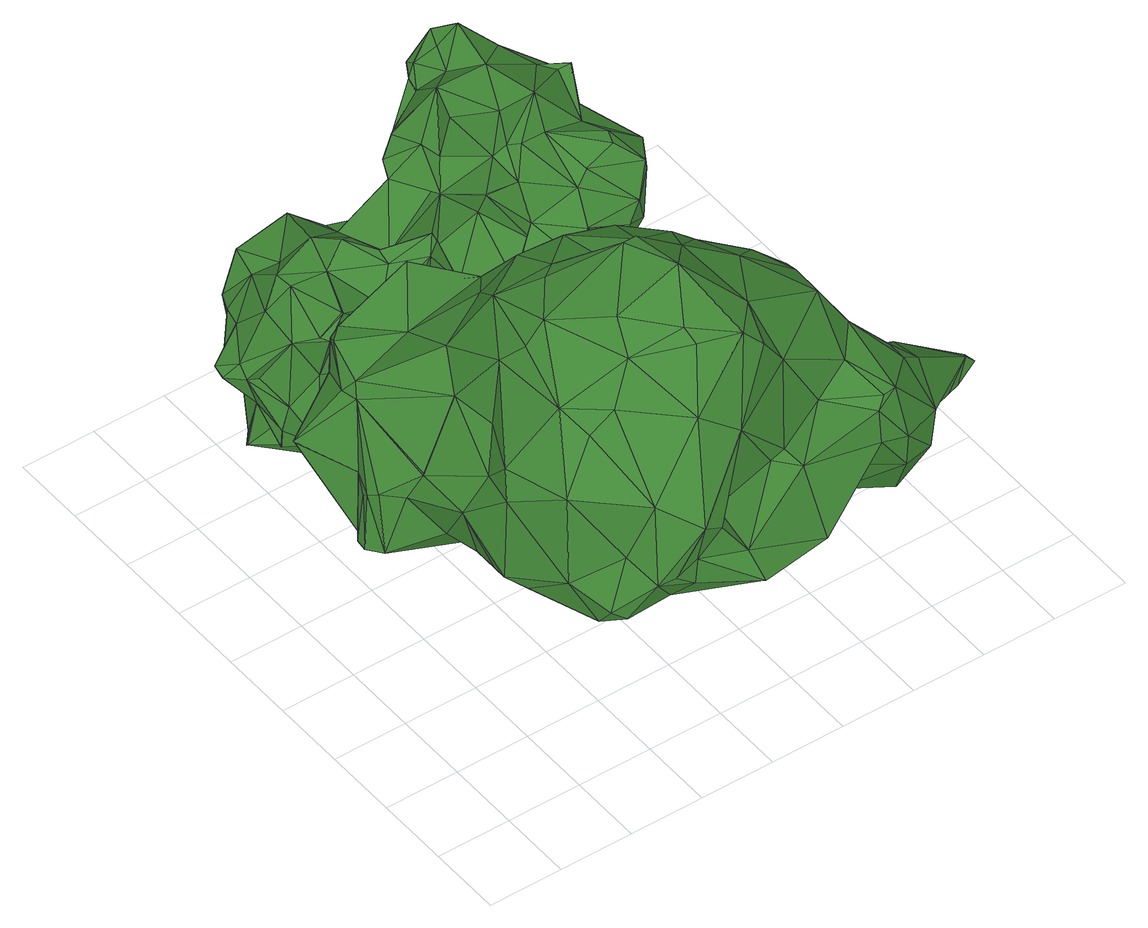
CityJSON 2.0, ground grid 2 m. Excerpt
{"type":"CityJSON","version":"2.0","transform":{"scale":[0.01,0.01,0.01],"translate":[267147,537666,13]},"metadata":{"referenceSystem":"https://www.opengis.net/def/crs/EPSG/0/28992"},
"CityObjects":{
"tree1":{"type":"SolitaryVegetationObject","attributes":{"gtid":413,"crown_width_m":11.59,"crown_median_z":17.05,"crown_r50_m":0.323,"crown_porosity":0.902,"trunk_H_m":3.82,"trunk_DBH_m":0.378,"trunk_radius_m":0.189,"trunk_base_height_m":13.23,"original_gtid":"414"},"geometry":[{"type":"Solid","lod":"3","boundaries":[[[[0,1,2]],[[3,4,5]],[[6,7,8]],[[9,8,7]],[[10,11,12]],[[13,14,15]],[[16,17,18]],[[19,2,20]],[[21,22,23]],[[24,25,26]],[[27,28,29]],[[20,30,31]],[[32,33,34]],[[35,36,37]],[[38,39,40]],[[41,18,17]],[[42,43,44]],[[45,46,47]],[[5,0,48]],[[5,4,0]],[[4,49,0]],[[50,51,52]],[[30,51,50]],[[53,54,55]],[[56,55,54]],[[54,57,58]],[[36,0,2]],[[59,60,22]],[[45,12,61]],[[62,63,64]],[[65,42,66]],[[50,37,31]],[[22,60,67]],[[68,69,70]],[[71,69,72]],[[73,74,33]],[[32,73,33]],[[75,76,77]],[[11,78,12]],[[11,79,78]],[[80,81,82]],[[83,84,7]],[[85,54,53]],[[16,18,86]],[[35,5,48]],[[87,13,15]],[[35,37,88]],[[44,89,90]],[[21,32,91]],[[19,36,2]],[[58,92,56]],[[93,32,21]],[[17,94,41]],[[95,41,94]],[[24,34,25]],[[96,97,69]],[[98,62,64]],[[68,96,69]],[[99,96,100]],[[77,101,17]],[[41,102,18]],[[103,104,105]],[[106,107,108]],[[50,88,37]],[[102,103,105]],[[50,109,88]],[[110,107,111]],[[112,113,40]],[[73,114,115]],[[74,73,116]],[[72,117,118]],[[31,37,19]],[[67,60,119]],[[30,52,51]],[[34,120,32]],[[91,32,120]],[[121,114,122]],[[50,31,30]],[[123,124,125]],[[5,109,3]],[[60,126,106]],[[90,127,128]],[[129,90,128]],[[19,37,36]],[[19,20,31]],[[56,54,58]],[[130,131,10]],[[132,10,131]],[[93,73,32]],[[123,133,124]],[[132,134,135]],[[136,38,137]],[[34,33,74]],[[25,34,74]],[[138,97,99]],[[139,97,138]],[[140,6,141]],[[140,141,108]],[[30,134,132]],[[7,84,142]],[[71,70,69]],[[143,63,62]],[[141,144,145]],[[146,147,52]],[[148,108,149]],[[121,150,151]],[[152,142,118]],[[153,152,118]],[[90,89,133]],[[110,70,71]],[[3,94,17]],[[108,145,119]],[[154,24,111]],[[54,85,57]],[[14,57,85]],[[23,22,155]],[[156,157,158]],[[22,21,91]],[[3,1,49]],[[30,135,134]],[[136,159,39]],[[45,47,12]],[[0,36,48]],[[0,49,1]],[[88,109,35]],[[106,108,60]],[[80,82,38]],[[26,68,24]],[[35,48,36]],[[20,2,160]],[[20,160,161]],[[156,150,157]],[[35,109,5]],[[59,126,60]],[[3,49,4]],[[86,8,16]],[[130,162,131]],[[130,112,162]],[[108,119,60]],[[79,11,135]],[[163,28,27]],[[135,161,79]],[[12,47,10]],[[16,75,77]],[[16,77,17]],[[34,24,154]],[[43,164,165]],[[153,118,117]],[[121,157,150]],[[166,100,26]],[[26,100,68]],[[96,68,100]],[[137,167,168]],[[139,72,97]],[[120,169,106]],[[166,81,80]],[[82,167,137]],[[82,137,38]],[[99,100,166]],[[69,97,72]],[[138,99,170]],[[162,112,125]],[[44,66,42]],[[64,28,163]],[[44,90,66]],[[42,137,43]],[[42,65,137]],[[168,167,171]],[[136,129,128]],[[66,90,129]],[[66,129,65]],[[65,129,136]],[[65,136,137]],[[87,172,13]],[[116,73,115]],[[112,123,125]],[[173,147,174]],[[146,174,147]],[[83,175,84]],[[133,127,90]],[[123,176,127]],[[64,63,28]],[[56,92,177]],[[56,177,178]],[[143,179,180]],[[104,179,143]],[[143,180,63]],[[67,145,105]],[[119,145,67]],[[89,44,165]],[[180,179,174]],[[180,181,63]],[[103,179,104]],[[103,173,179]],[[174,179,173]],[[148,182,140]],[[149,182,148]],[[106,111,107]],[[166,26,183]],[[184,185,186]],[[27,187,163]],[[87,15,172]],[[188,172,15]],[[158,187,156]],[[187,27,156]],[[24,68,189]],[[190,95,109]],[[124,133,191]],[[50,190,109]],[[132,131,29]],[[132,29,30]],[[130,10,47]],[[104,67,105]],[[74,192,25]],[[140,182,6]],[[52,30,186]],[[151,193,191]],[[11,132,135]],[[10,132,11]],[[18,194,86]],[[161,195,79]],[[76,195,161]],[[133,123,127]],[[53,196,197]],[[108,107,149]],[[143,155,104]],[[38,40,113]],[[198,199,200]],[[188,15,201]],[[133,177,92]],[[202,201,15]],[[202,15,164]],[[38,113,203]],[[102,204,147]],[[95,204,102]],[[99,97,96]],[[200,199,98]],[[205,142,152]],[[206,125,207]],[[206,207,27]],[[181,52,186]],[[153,12,78]],[[40,123,112]],[[203,208,209]],[[203,209,38]],[[95,102,41]],[[64,163,210]],[[46,208,203]],[[45,208,46]],[[72,118,84]],[[142,84,118]],[[158,163,187]],[[138,170,209]],[[149,107,211]],[[14,85,197]],[[157,210,163]],[[157,163,158]],[[74,116,13]],[[14,13,116]],[[115,114,121]],[[147,204,52]],[[164,197,196]],[[157,122,210]],[[153,117,61]],[[61,12,153]],[[75,195,76]],[[103,102,147]],[[103,147,173]],[[121,122,157]],[[89,177,133]],[[185,181,186]],[[200,122,114]],[[183,25,192]],[[73,212,114]],[[73,93,212]],[[21,212,93]],[[43,165,44]],[[200,213,122]],[[67,104,155]],[[136,39,38]],[[74,13,192]],[[14,116,57]],[[114,212,200]],[[109,95,94]],[[109,94,3]],[[62,155,143]],[[165,164,196]],[[126,59,120]],[[126,120,106]],[[70,110,189]],[[71,214,110]],[[91,59,22]],[[161,160,76]],[[82,188,201]],[[139,61,72]],[[72,61,117]],[[111,24,189]],[[111,189,110]],[[166,80,170]],[[166,170,99]],[[153,78,152]],[[80,38,170]],[[45,139,208]],[[61,139,45]],[[138,209,208]],[[139,138,208]],[[25,183,26]],[[151,150,193]],[[38,209,170]],[[91,120,59]],[[1,3,101]],[[171,167,201]],[[77,76,101]],[[160,101,76]],[[72,84,214]],[[72,214,71]],[[165,196,55]],[[82,201,167]],[[160,2,101]],[[188,81,172]],[[166,172,81]],[[146,180,174]],[[1,101,2]],[[180,146,181]],[[52,181,146]],[[78,79,205]],[[105,215,102]],[[78,205,152]],[[98,64,216]],[[210,216,64]],[[18,102,215]],[[6,8,86]],[[75,9,195]],[[127,159,128]],[[130,113,112]],[[217,113,130]],[[18,215,194]],[[145,108,141]],[[9,75,8]],[[75,16,8]],[[63,181,28]],[[181,185,28]],[[30,29,184]],[[52,204,190]],[[52,190,50]],[[98,199,62]],[[184,29,185]],[[30,184,186]],[[7,205,9]],[[195,9,205]],[[142,205,7]],[[148,140,108]],[[55,196,53]],[[145,215,105]],[[190,204,95]],[[175,211,218]],[[70,189,68]],[[165,178,89]],[[67,155,22]],[[7,6,182]],[[7,182,83]],[[121,58,57]],[[151,58,121]],[[121,57,115]],[[116,115,57]],[[188,82,81]],[[79,195,205]],[[172,166,183]],[[172,183,13]],[[145,144,215]],[[53,197,85]],[[203,113,46]],[[56,178,55]],[[217,46,113]],[[217,130,46]],[[175,218,110]],[[149,211,182]],[[17,101,3]],[[40,176,123]],[[159,40,39]],[[62,199,155]],[[23,155,199]],[[23,199,21]],[[198,21,199]],[[86,144,6]],[[156,124,219]],[[156,219,150]],[[193,150,219]],[[15,14,197]],[[15,197,164]],[[127,176,159]],[[151,191,92]],[[176,40,159]],[[136,128,159]],[[29,28,185]],[[212,21,198]],[[212,198,200]],[[151,92,58]],[[131,162,206]],[[29,131,206]],[[162,125,206]],[[29,206,27]],[[133,92,191]],[[178,177,89]],[[27,207,156]],[[183,192,13]],[[107,110,218]],[[211,107,218]],[[165,55,178]],[[202,168,171]],[[83,182,211]],[[43,137,202]],[[168,202,137]],[[164,43,202]],[[171,201,202]],[[141,6,144]],[[47,46,220]],[[175,83,211]],[[214,84,175]],[[161,221,20]],[[214,175,110]],[[130,220,46]],[[47,220,130]],[[125,124,207]],[[156,207,124]],[[111,106,169]],[[111,169,154]],[[20,221,30]],[[135,221,161]],[[30,221,135]],[[194,215,144]],[[86,194,144]],[[193,219,191]],[[191,219,124]],[[154,169,34]],[[120,34,169]],[[200,216,213]],[[98,216,200]],[[122,216,210]],[[213,216,122]],[[222,223,224]],[[222,224,225]],[[225,224,226]],[[225,226,227]],[[224,223,228]],[[224,228,226]],[[226,228,229]],[[226,229,227]],[[228,223,230]],[[228,230,229]],[[229,230,231]],[[229,231,227]],[[230,223,232]],[[230,232,231]],[[231,232,233]],[[231,233,227]],[[232,223,234]],[[232,234,233]],[[233,234,235]],[[233,235,227]],[[234,223,236]],[[234,236,235]],[[235,236,237]],[[235,237,227]],[[236,223,238]],[[236,238,237]],[[237,238,239]],[[237,239,227]],[[238,223,240]],[[238,240,239]],[[239,240,241]],[[239,241,227]],[[240,223,242]],[[240,242,241]],[[241,242,243]],[[241,243,227]],[[242,223,244]],[[242,244,243]],[[243,244,245]],[[243,245,227]],[[244,223,246]],[[244,246,245]],[[245,246,247]],[[245,247,227]],[[246,223,248]],[[246,248,247]],[[247,248,249]],[[247,249,227]],[[248,223,250]],[[248,250,249]],[[249,250,251]],[[249,251,227]],[[250,223,252]],[[250,252,251]],[[251,252,253]],[[251,253,227]],[[252,223,254]],[[252,254,253]],[[253,254,255]],[[253,255,227]],[[254,223,256]],[[254,256,255]],[[255,256,257]],[[255,257,227]],[[256,223,258]],[[256,258,257]],[[257,258,259]],[[257,259,227]],[[258,223,260]],[[258,260,259]],[[259,260,261]],[[259,261,227]],[[260,223,262]],[[260,262,261]],[[261,262,263]],[[261,263,227]],[[262,223,264]],[[262,264,263]],[[263,264,265]],[[263,265,227]],[[264,223,266]],[[264,266,265]],[[265,266,267]],[[265,267,227]],[[266,223,268]],[[266,268,267]],[[267,268,269]],[[267,269,227]],[[268,223,270]],[[268,270,269]],[[269,270,271]],[[269,271,227]],[[270,223,222]],[[270,222,271]],[[271,222,225]],[[271,225,227]]]]}]},
"tree2":{"type":"SolitaryVegetationObject","attributes":{"gtid":455,"crown_width_m":8.37,"crown_median_z":17.62,"crown_r50_m":0.304,"crown_porosity":0.909,"trunk_H_m":4.4,"trunk_DBH_m":0.292,"trunk_radius_m":0.146,"trunk_base_height_m":13.22,"original_gtid":"457"},"geometry":[{"type":"Solid","lod":"3","boundaries":[[[[272,273,274]],[[275,276,277]],[[278,279,280]],[[281,282,283]],[[284,285,286]],[[287,288,289]],[[290,291,292]],[[291,272,292]],[[293,294,278]],[[295,273,277]],[[296,297,298]],[[287,289,299]],[[300,272,274]],[[301,302,303]],[[304,289,288]],[[305,306,307]],[[308,306,305]],[[309,310,311]],[[312,313,314]],[[315,316,300]],[[317,318,319]],[[320,321,299]],[[278,294,322]],[[323,324,325]],[[326,327,286]],[[328,286,327]],[[329,330,331]],[[317,319,332]],[[293,278,280]],[[279,314,333]],[[279,333,280]],[[334,335,311]],[[336,337,338]],[[339,340,341]],[[314,342,312]],[[343,318,344]],[[345,346,347]],[[348,349,350]],[[312,351,313]],[[352,353,354]],[[278,342,279]],[[279,342,314]],[[355,312,342]],[[356,357,358]],[[320,359,321]],[[336,360,337]],[[361,337,360]],[[322,342,278]],[[313,351,362]],[[294,363,322]],[[318,343,364]],[[275,277,365]],[[366,367,368]],[[369,370,371]],[[372,354,373]],[[329,374,330]],[[375,376,377]],[[376,356,378]],[[379,308,316]],[[379,316,328]],[[380,334,381]],[[382,349,383]],[[365,384,275]],[[300,274,315]],[[300,385,272]],[[386,320,304]],[[387,388,281]],[[326,389,390]],[[326,286,389]],[[390,391,326]],[[313,392,314]],[[361,393,337]],[[394,369,371]],[[395,396,332]],[[332,396,397]],[[398,314,392]],[[286,399,389]],[[298,400,397]],[[287,401,288]],[[347,346,402]],[[362,403,313]],[[392,313,403]],[[291,404,405]],[[398,392,295]],[[277,398,295]],[[406,407,408]],[[406,408,409]],[[410,370,411]],[[410,411,406]],[[294,293,363]],[[412,302,413]],[[412,413,414]],[[394,352,415]],[[394,415,416]],[[417,418,419]],[[417,336,418]],[[420,421,422]],[[295,423,274]],[[277,339,398]],[[275,405,424]],[[425,426,427]],[[343,344,428]],[[398,333,314]],[[339,333,398]],[[296,274,423]],[[288,348,304]],[[275,384,405]],[[429,375,377]],[[430,373,431]],[[432,371,370]],[[432,394,371]],[[345,347,383]],[[433,406,411]],[[433,407,406]],[[307,434,283]],[[435,436,421]],[[386,359,320]],[[384,272,405]],[[380,437,334]],[[283,434,387]],[[393,361,420]],[[421,420,361]],[[362,438,400]],[[305,350,308]],[[328,284,286]],[[439,284,328]],[[387,281,283]],[[291,290,417]],[[404,291,417]],[[435,440,441]],[[332,319,442]],[[277,276,339]],[[349,382,350]],[[283,282,305]],[[301,443,302]],[[385,444,382]],[[422,413,420]],[[309,311,445]],[[439,328,316]],[[421,361,440]],[[421,440,435]],[[299,289,320]],[[304,320,289]],[[401,446,447]],[[376,378,377]],[[287,299,321]],[[358,335,437]],[[430,448,449]],[[335,358,450]],[[335,450,445]],[[402,417,290]],[[451,407,452]],[[403,400,297]],[[403,362,400]],[[364,453,454]],[[344,318,455]],[[421,456,422]],[[457,310,458]],[[350,459,308]],[[400,298,297]],[[348,447,349]],[[410,406,370]],[[364,422,453]],[[401,447,288]],[[460,454,331]],[[377,378,429]],[[437,429,378]],[[430,461,372]],[[448,430,431]],[[462,359,309]],[[462,321,359]],[[463,464,465]],[[308,379,327]],[[328,327,379]],[[296,298,416]],[[298,466,416]],[[448,437,381]],[[380,381,437]],[[318,317,363]],[[467,436,441]],[[429,468,375]],[[364,343,413]],[[364,413,422]],[[469,470,471]],[[472,470,469]],[[385,382,292]],[[285,284,473]],[[285,473,430]],[[282,281,388]],[[282,388,304]],[[427,474,345]],[[454,453,467]],[[436,467,453]],[[474,360,336]],[[433,446,401]],[[327,475,476]],[[450,309,445]],[[462,309,450]],[[329,331,454]],[[477,473,284]],[[420,413,302]],[[286,285,399]],[[478,396,369]],[[276,275,424]],[[405,272,291]],[[375,373,354]],[[310,323,472]],[[370,406,409]],[[409,432,370]],[[274,273,295]],[[367,366,475]],[[367,475,391]],[[459,316,308]],[[339,276,340]],[[476,366,479]],[[393,443,337]],[[354,372,352]],[[288,447,348]],[[444,385,459]],[[446,349,447]],[[446,383,349]],[[452,356,376]],[[307,479,434]],[[307,476,479]],[[454,467,374]],[[329,454,374]],[[407,451,408]],[[311,335,445]],[[334,437,335]],[[480,427,426]],[[452,376,451]],[[381,334,469]],[[290,292,382]],[[352,394,432]],[[353,451,376]],[[448,468,437]],[[468,429,437]],[[481,368,386]],[[481,366,368]],[[387,479,481]],[[366,481,479]],[[479,387,434]],[[482,428,455]],[[420,443,393]],[[302,443,420]],[[338,418,336]],[[359,386,458]],[[442,483,460]],[[359,458,310]],[[405,404,424]],[[348,282,304]],[[427,345,383]],[[365,272,384]],[[394,466,369]],[[430,473,461]],[[484,416,415]],[[412,485,463]],[[452,433,401]],[[407,433,452]],[[444,350,382]],[[459,350,444]],[[474,486,487]],[[474,427,486]],[[360,487,441]],[[449,488,399]],[[489,488,449]],[[457,367,490]],[[491,483,442]],[[368,367,458]],[[368,458,386]],[[311,472,334]],[[285,492,399]],[[404,417,419]],[[276,419,493]],[[301,493,419]],[[439,316,315]],[[450,357,462]],[[362,351,438]],[[397,494,332]],[[438,494,397]],[[425,383,426]],[[276,495,340]],[[341,340,495]],[[383,347,382]],[[324,490,496]],[[283,305,307]],[[354,376,375]],[[353,376,354]],[[457,458,367]],[[322,363,494]],[[484,415,372]],[[497,287,357]],[[497,357,356]],[[385,316,459]],[[300,316,385]],[[339,341,333]],[[351,312,438]],[[355,438,312]],[[465,333,341]],[[465,341,303]],[[370,396,395]],[[397,400,438]],[[302,463,303]],[[412,463,302]],[[297,296,423]],[[274,498,315]],[[348,350,282]],[[350,305,282]],[[466,394,416]],[[344,455,428]],[[442,395,332]],[[370,395,442]],[[370,331,411]],[[330,411,331]],[[327,326,475]],[[352,432,409]],[[466,298,397]],[[315,498,439]],[[484,439,498]],[[484,498,416]],[[385,292,272]],[[449,381,469]],[[449,448,381]],[[457,323,310]],[[455,318,363]],[[370,460,331]],[[476,475,366]],[[460,370,442]],[[478,466,397]],[[358,378,356]],[[360,474,487]],[[499,304,388]],[[499,388,387]],[[374,467,441]],[[427,487,486]],[[372,415,352]],[[274,296,500]],[[372,461,484]],[[389,496,390]],[[441,440,360]],[[409,353,352]],[[408,353,409]],[[364,454,491]],[[364,491,318]],[[319,491,442]],[[318,491,319]],[[330,480,426]],[[303,463,465]],[[341,493,303]],[[374,427,480]],[[455,363,293]],[[374,441,487]],[[374,487,427]],[[272,365,273]],[[482,455,293]],[[482,293,280]],[[280,333,464]],[[495,276,493]],[[495,493,341]],[[359,310,309]],[[436,456,421]],[[297,423,403]],[[332,494,317]],[[463,280,464]],[[465,464,333]],[[501,426,383]],[[392,423,295]],[[403,423,392]],[[342,494,355]],[[355,494,438]],[[322,494,342]],[[408,451,353]],[[437,378,358]],[[343,428,485]],[[330,374,480]],[[411,426,433]],[[501,433,426]],[[411,330,426]],[[453,456,436]],[[453,422,456]],[[361,360,440]],[[425,427,383]],[[439,484,477]],[[439,477,284]],[[441,436,435]],[[470,502,471]],[[307,306,476]],[[308,476,306]],[[476,308,327]],[[414,413,343]],[[412,414,343]],[[343,485,412]],[[317,494,363]],[[457,490,323]],[[324,323,490]],[[469,334,472]],[[469,471,502]],[[276,424,419]],[[404,419,424]],[[303,493,301]],[[311,310,472]],[[452,497,356]],[[372,373,430]],[[375,468,373]],[[468,431,373]],[[401,497,452]],[[287,497,401]],[[399,488,496]],[[324,496,488]],[[321,357,287]],[[462,357,321]],[[450,358,357]],[[496,490,391]],[[367,391,490]],[[391,475,326]],[[503,492,430]],[[503,449,492]],[[503,430,449]],[[285,430,492]],[[399,492,449]],[[478,397,396]],[[468,448,431]],[[399,496,389]],[[474,346,345]],[[496,391,390]],[[365,277,273]],[[347,290,382]],[[488,472,325]],[[290,347,402]],[[463,485,428]],[[482,463,428]],[[482,280,463]],[[337,418,338]],[[419,418,301]],[[489,472,488]],[[469,502,449]],[[449,502,470]],[[336,417,474]],[[501,383,446]],[[501,446,433]],[[481,499,387]],[[301,418,504]],[[370,369,396]],[[478,369,466]],[[301,504,443]],[[337,504,418]],[[443,504,337]],[[477,484,461]],[[386,499,481]],[[304,499,386]],[[498,274,500]],[[498,500,416]],[[416,500,296]],[[491,454,483]],[[454,460,483]],[[472,323,325]],[[489,470,472]],[[489,449,470]],[[324,488,325]],[[402,346,417]],[[417,346,474]],[[477,461,473]],[[505,506,507]],[[505,507,508]],[[508,507,509]],[[508,509,510]],[[507,506,511]],[[507,511,509]],[[509,511,512]],[[509,512,510]],[[511,506,513]],[[511,513,512]],[[512,513,514]],[[512,514,510]],[[513,506,515]],[[513,515,514]],[[514,515,516]],[[514,516,510]],[[515,506,517]],[[515,517,516]],[[516,517,518]],[[516,518,510]],[[517,506,519]],[[517,519,518]],[[518,519,520]],[[518,520,510]],[[519,506,521]],[[519,521,520]],[[520,521,522]],[[520,522,510]],[[521,506,523]],[[521,523,522]],[[522,523,524]],[[522,524,510]],[[523,506,525]],[[523,525,524]],[[524,525,526]],[[524,526,510]],[[525,506,527]],[[525,527,526]],[[526,527,528]],[[526,528,510]],[[527,506,529]],[[527,529,528]],[[528,529,530]],[[528,530,510]],[[529,506,531]],[[529,531,530]],[[530,531,532]],[[530,532,510]],[[531,506,533]],[[531,533,532]],[[532,533,534]],[[532,534,510]],[[533,506,535]],[[533,535,534]],[[534,535,536]],[[534,536,510]],[[535,506,537]],[[535,537,536]],[[536,537,538]],[[536,538,510]],[[537,506,539]],[[537,539,538]],[[538,539,540]],[[538,540,510]],[[539,506,541]],[[539,541,540]],[[540,541,542]],[[540,542,510]],[[541,506,543]],[[541,543,542]],[[542,543,544]],[[542,544,510]],[[543,506,545]],[[543,545,544]],[[544,545,546]],[[544,546,510]],[[545,506,547]],[[545,547,546]],[[546,547,548]],[[546,548,510]],[[547,506,549]],[[547,549,548]],[[548,549,550]],[[548,550,510]],[[549,506,551]],[[549,551,550]],[[550,551,552]],[[550,552,510]],[[551,506,553]],[[551,553,552]],[[552,553,554]],[[552,554,510]],[[553,506,505]],[[553,505,554]],[[554,505,508]],[[554,508,510]]]]}]}
},
"vertices":[
[1560,397,209],[1510,358,238],[1440,455,164],[1569,372,314],[1596,373,284],[1588,404,285],[933,131,513],[949,60,332],[1160,140,452],[1131,228,332],[941,604,245],[1014,478,207],[829,467,281],[365,705,614],[246,924,561],[236,906,521],[1243,149,419],[1366,211,386],[1231,181,555],[1415,550,171],[1383,522,161],[722,541,1023],[767,390,1047],[758,539,1025],[356,261,632],[311,437,620],[291,404,553],[891,844,389],[900,750,594],[990,763,352],[1197,683,234],[1428,604,197],[495,538,909],[446,541,851],[420,376,796],[1562,488,248],[1510,486,198],[1481,589,198],[394,715,130],[431,934,146],[539,918,148],[1326,280,519],[200,1040,298],[151,1030,339],[260,1098,303],[635,569,255],[539,727,296],[798,672,317],[1561,459,229],[1544,368,240],[1409,604,240],[1228,579,295],[1245,599,447],[270,1055,582],[289,1050,613],[357,1082,563],[398,1096,573],[414,951,600],[504,1079,673],[722,306,935],[849,250,891],[657,356,302],[931,637,866],[1001,717,702],[951,760,738],[249,1016,212],[285,1115,239],[919,328,888],[354,249,379],[412,211,256],[412,165,316],[446,148,292],[605,209,299],[485,719,853],[412,596,785],[1240,152,330],[1273,238,174],[1333,186,309],[932,388,295],[1056,394,198],[310,661,245],[238,716,356],[195,740,186],[733,5,362],[750,36,328],[247,1010,620],[1168,160,532],[271,692,430],[1495,540,270],[366,1118,328],[334,1144,221],[606,407,958],[531,1112,518],[575,641,920],[1388,308,463],[1351,367,479],[319,358,300],[412,324,278],[845,739,856],[303,464,290],[285,405,318],[1395,313,253],[1229,363,626],[1154,462,754],[1007,479,869],[1144,366,768],[659,166,793],[595,49,567],[765,144,710],[1465,509,316],[495,97,406],[514,135,614],[768,931,210],[559,876,182],[612,799,848],[534,835,746],[410,798,677],[673,328,350],[765,140,329],[901,240,832],[591,343,883],[583,899,719],[660,841,755],[600,1070,278],[680,1074,412],[810,955,232],[732,270,905],[492,1049,220],[346,1104,155],[311,1108,153],[778,803,216],[901,836,228],[995,630,216],[528,1092,325],[1087,609,199],[1117,508,153],[337,930,148],[189,828,180],[404,541,219],[485,389,320],[867,168,540],[906,169,553],[894,126,304],[962,591,859],[1062,251,556],[969,260,729],[1121,493,575],[1244,480,533],[676,118,539],[651,62,532],[638,1037,576],[560,1087,619],[904,213,317],[852,243,345],[448,297,754],[867,509,957],[824,1010,494],[779,907,624],[878,979,528],[431,993,170],[1312,383,215],[1193,455,146],[857,904,232],[942,929,548],[130,1007,372],[280,1076,438],[262,533,436],[168,784,181],[172,816,181],[527,308,783],[337,580,236],[187,814,319],[267,692,429],[1148,491,754],[1140,522,744],[589,81,376],[513,1025,207],[410,1102,380],[374,1101,392],[1079,531,806],[1075,610,706],[1071,684,536],[717,49,433],[329,524,520],[1062,639,399],[1070,683,532],[1153,627,435],[921,940,525],[193,764,353],[462,176,455],[1286,475,418],[561,1117,531],[384,585,609],[612,1078,561],[1193,175,557],[1140,283,207],[265,1051,481],[227,952,520],[724,642,904],[808,604,936],[721,768,872],[183,793,335],[209,864,341],[494,703,217],[1284,455,487],[1083,277,306],[895,854,302],[766,878,373],[620,579,221],[419,660,171],[843,851,683],[589,73,459],[617,672,913],[716,785,759],[553,129,323],[1159,280,607],[849,793,756],[555,843,291],[538,84,418],[684,1062,456],[673,794,404],[1284,507,224],[794,544,24],[775,545,23],[793,549,24],[776,562,406],[775,567,406],[757,563,405],[792,554,23],[773,572,405],[789,558,23],[771,576,405],[785,561,23],[767,579,405],[781,563,22],[762,581,404],[776,564,22],[758,582,404],[771,564,22],[753,582,404],[766,562,22],[748,580,404],[762,559,22],[744,577,404],[759,555,22],[741,574,404],[757,551,22],[739,569,404],[756,546,22],[738,564,404],[757,541,22],[738,559,404],[758,536,23],[740,555,404],[761,532,23],[743,551,405],[765,529,23],[746,547,405],[769,527,23],[751,545,405],[774,526,24],[756,544,406],[779,527,24],[761,545,406],[784,528,24],[765,547,406],[788,531,24],[769,549,406],[791,535,24],[773,553,406],[793,539,24],[775,558,406],
[839,1315,300],[937,1219,307],[824,1161,351],[1030,1298,235],[998,1306,326],[1015,1226,254],[1162,1052,642],[1186,1080,585],[1217,1138,616],[486,1533,205],[478,1527,302],[486,1529,205],[456,1063,247],[426,1061,238],[418,1050,167],[297,1454,542],[399,1512,436],[360,1506,437],[858,1356,354],[909,1427,304],[823,1345,318],[1111,1127,707],[1100,1093,699],[994,1139,341],[838,1033,415],[855,1003,450],[778,1033,489],[327,1492,437],[733,1291,379],[1059,1404,459],[1121,1451,625],[1139,1329,501],[399,1533,347],[492,1466,323],[426,1469,238],[451,1491,215],[471,1328,283],[142,1293,406],[181,1281,386],[101,1239,411],[1081,1001,523],[1081,1016,442],[1153,1047,472],[660,1153,303],[616,1242,308],[895,1169,756],[982,1236,815],[859,1176,765],[302,1475,396],[237,1426,453],[1018,1083,673],[153,1212,236],[131,1188,220],[131,1188,223],[391,1226,150],[438,1234,183],[528,1159,209],[705,1411,705],[663,1386,670],[726,1323,730],[846,1114,703],[1176,1189,454],[128,1184,431],[132,1215,455],[905,1519,531],[992,1544,573],[967,1563,462],[1126,1171,358],[1050,1193,433],[1123,1252,473],[1124,1022,561],[1081,1362,752],[1117,1329,740],[775,1352,485],[815,1360,475],[755,1363,443],[546,1516,394],[588,1482,405],[597,1442,333],[1046,989,475],[593,1106,618],[499,1141,621],[446,1095,554],[965,1008,573],[281,1276,605],[284,1377,527],[223,1242,548],[220,1374,395],[910,1506,603],[929,1566,689],[966,965,461],[969,1178,743],[956,1388,803],[936,1250,225],[362,1404,225],[252,1305,200],[356,1410,232],[806,1214,555],[712,1231,651],[652,1223,487],[495,1088,470],[422,1106,518],[728,1436,684],[323,1077,613],[365,1197,630],[322,1079,615],[285,1228,605],[510,1191,305],[160,1179,422],[187,1099,377],[721,1393,347],[650,1424,468],[933,1281,228],[704,1336,293],[327,1443,319],[451,1497,195],[448,1493,215],[320,1139,154],[327,1187,138],[321,1247,145],[1080,1086,379],[1047,1536,631],[684,1121,474],[810,1188,629],[809,1186,626],[852,1072,604],[1127,1140,351],[259,1071,205],[917,952,523],[430,1438,592],[864,1351,434],[946,980,448],[947,1435,320],[962,1390,262],[567,1232,546],[468,1244,643],[495,1172,643],[621,1138,651],[713,1268,632],[655,1353,637],[1156,1367,692],[1040,1454,765],[1080,1363,750],[593,1121,471],[694,1027,411],[936,1440,470],[968,1560,461],[1030,1400,453],[1028,1497,762],[930,1565,794],[966,1509,834],[903,1047,416],[983,1363,289],[692,1352,610],[656,1355,635],[737,1402,609],[1149,1321,749],[260,1080,568],[365,1103,392],[362,1133,522],[626,1126,633],[515,1358,546],[454,1496,197],[864,1569,723],[863,1541,742],[211,1121,548],[964,1005,574],[584,1124,262],[881,1570,701],[839,1525,718],[819,1174,754],[1078,1496,616],[675,1368,288],[99,1268,427],[529,1427,506],[483,1491,462],[273,1099,430],[233,1044,276],[193,1312,472],[420,1214,686],[393,1298,644],[894,1455,763],[813,1383,814],[1088,1198,695],[914,1520,783],[182,1240,234],[293,1334,285],[641,1339,280],[735,1265,733],[493,1090,420],[212,1373,460],[1153,1296,638],[1162,1182,580],[1134,1270,498],[778,1036,490],[833,1489,712],[277,1065,559],[135,1056,365],[118,1037,338],[116,1035,340],[149,1174,355],[461,1109,326],[862,1421,544],[343,1280,218],[409,1379,257],[503,1128,312],[858,1081,543],[389,1434,225],[678,1382,655],[387,1436,225],[1100,1228,669],[826,1350,738],[609,1080,387],[1151,1323,748],[875,1424,681],[833,1490,709],[132,1185,223],[234,1125,331],[183,1238,231],[916,1281,760],[338,1139,241],[1057,1374,455],[980,1067,647],[1047,1345,474],[287,1155,201],[336,1340,565],[654,1096,354],[423,1471,238],[782,1169,415],[573,1329,487],[118,1035,339],[261,1154,319],[991,1497,549],[690,1246,22],[675,1245,22],[689,1249,22],[695,1261,462],[694,1265,462],[680,1260,462],[687,1253,21],[693,1268,462],[685,1256,21],[690,1271,462],[682,1258,21],[687,1273,462],[678,1259,21],[684,1275,462],[674,1260,21],[680,1275,462],[671,1259,21],[676,1274,462],[667,1257,22],[673,1273,462],[664,1255,22],[670,1270,462],[662,1252,22],[667,1267,462],[661,1248,22],[666,1264,462],[660,1244,22],[666,1260,462],[661,1241,22],[666,1256,462],[663,1237,22],[668,1253,463],[665,1234,22],[670,1250,463],[668,1232,22],[673,1248,463],[672,1231,22],[677,1246,463],[676,1230,22],[681,1246,463],[679,1231,22],[685,1247,463],[683,1233,22],[688,1248,462],[686,1235,22],[691,1251,462],[688,1238,22],[693,1254,462],[689,1242,22],[695,1257,462]
]}
